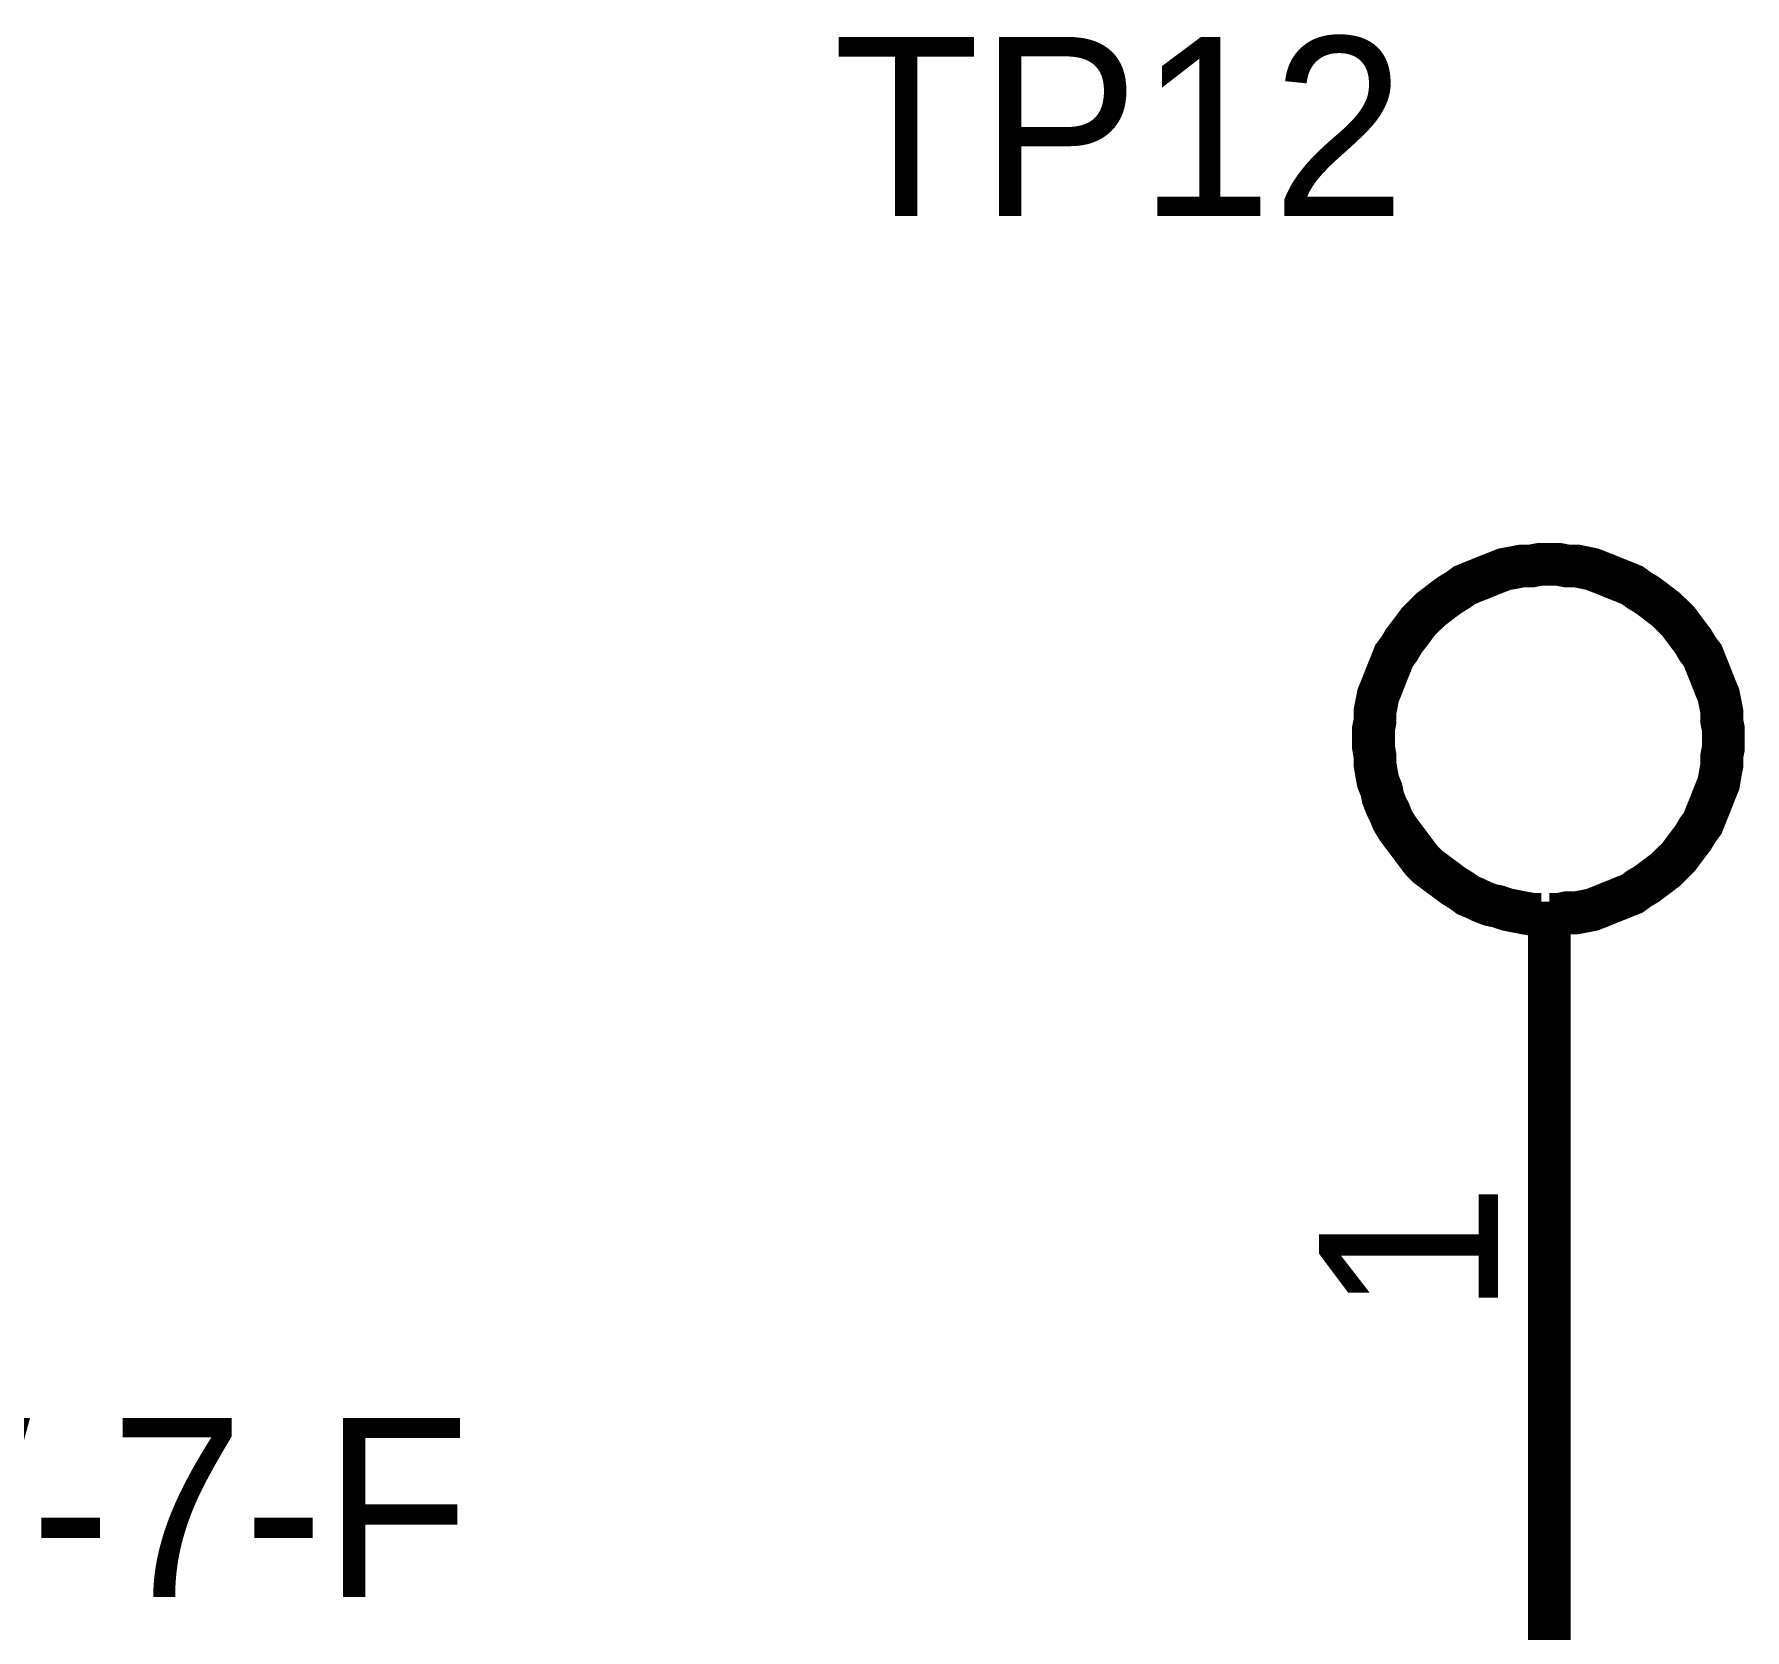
# Model space of a CAD drawing. Header units: millimetres. Extents: x 0 to 800, y 0 to 567.
# Drawn here: x 212.84 to 224.83, y 497.56 to 508.74 of the extents above; entities that cross this region are included whole.
import ezdxf

# ---------------------------------------------------------------- set-up
doc = ezdxf.new("R2010")
doc.units = ezdxf.units.MM
doc.layers.add('Sheet', color=255, linetype='Continuous')

msp = doc.modelspace()

# ---------------------------------------------------------------- linework, layer by layer
at = {"layer": 'Sheet', "const_width": 0.3}
for points in [[(223.455, 505.025), (223.387, 505.025), (223.331, 505.014), (223.264, 505.014), (223.208, 505.003), (223.141, 504.991), (223.085, 504.969), (223.029, 504.947), (222.973, 504.924), (222.917, 504.902), (222.861, 504.879), (222.816, 504.846), (222.76, 504.812), (222.715, 504.779), (222.671, 504.745), (222.626, 504.711), (222.581, 504.667), (222.536, 504.622), (222.503, 504.577), (222.469, 504.532), (222.435, 504.487), (222.402, 504.431), (222.368, 504.387), (222.346, 504.331), (222.323, 504.275), (222.301, 504.219), (222.279, 504.163), (222.256, 504.107), (222.245, 504.051), (222.234, 503.995), (222.234, 503.927), (222.223, 503.871), (222.223, 503.804)], [(224.675, 503.804), (224.675, 503.871), (224.664, 503.927), (224.664, 503.995), (224.653, 504.051), (224.642, 504.107), (224.619, 504.163), (224.597, 504.219), (224.575, 504.275), (224.552, 504.331), (224.53, 504.387), (224.496, 504.431), (224.463, 504.487), (224.429, 504.532), (224.395, 504.577), (224.362, 504.622), (224.317, 504.667), (224.272, 504.711), (224.227, 504.745), (224.183, 504.779), (224.138, 504.812), (224.082, 504.846), (224.037, 504.879), (223.981, 504.902), (223.925, 504.924), (223.869, 504.947), (223.813, 504.969), (223.757, 504.991), (223.701, 505.003), (223.645, 505.014), (223.578, 505.014), (223.522, 505.025), (223.455, 505.025)], [(222.223, 503.804), (222.223, 503.748), (222.234, 503.681), (222.234, 503.625), (222.245, 503.558), (222.256, 503.502), (222.279, 503.446), (222.29, 503.39), (222.312, 503.334), (222.335, 503.289), (222.357, 503.233), (222.391, 503.177), (222.424, 503.132), (222.458, 503.087), (222.491, 503.043), (222.525, 502.998), (222.559, 502.953), (222.603, 502.908), (222.648, 502.875), (222.693, 502.841), (222.738, 502.808), (222.783, 502.774), (222.839, 502.74), (222.883, 502.707), (222.939, 502.684), (222.984, 502.662), (223.04, 502.64), (223.096, 502.628), (223.163, 502.606), (223.219, 502.595), (223.275, 502.584), (223.343, 502.572), (223.399, 502.572)], [(223.455, 502.572), (223.522, 502.572), (223.578, 502.584), (223.645, 502.584), (223.701, 502.595), (223.757, 502.606), (223.813, 502.628), (223.869, 502.651), (223.925, 502.673), (223.981, 502.696), (224.037, 502.718), (224.082, 502.752), (224.138, 502.785), (224.183, 502.819), (224.227, 502.852), (224.272, 502.886), (224.317, 502.931), (224.362, 502.975), (224.395, 503.02), (224.429, 503.065), (224.463, 503.11), (224.496, 503.166), (224.53, 503.211), (224.552, 503.267), (224.575, 503.323), (224.597, 503.379), (224.619, 503.435), (224.642, 503.491), (224.653, 503.558), (224.664, 503.614), (224.664, 503.681), (224.675, 503.737), (224.675, 503.804)], [(223.455, 502.662), (223.455, 499.168)], [(201.94, 491.731), (201.94, 494.71), (202.075, 494.71), (214.64, 494.71), (223.455, 494.71), (223.455, 499.168)]]:
    msp.add_lwpolyline(points, dxfattribs=at)

# ---------------------------------------------------------------- texts
at = {"layer": 'Sheet'}
for s, height, p in [('TP12', 1.2543, (218.437, 507.466)), ('1N4148W-7-F', 1.25433, (205.356, 497.79))]:
    msp.add_text(s, height=height, dxfattribs=at).set_placement(p)
msp.add_text('1', height=1.254, rotation=90, dxfattribs=at).set_placement((223.096, 499.761))

doc.saveas('drawing.dxf')
